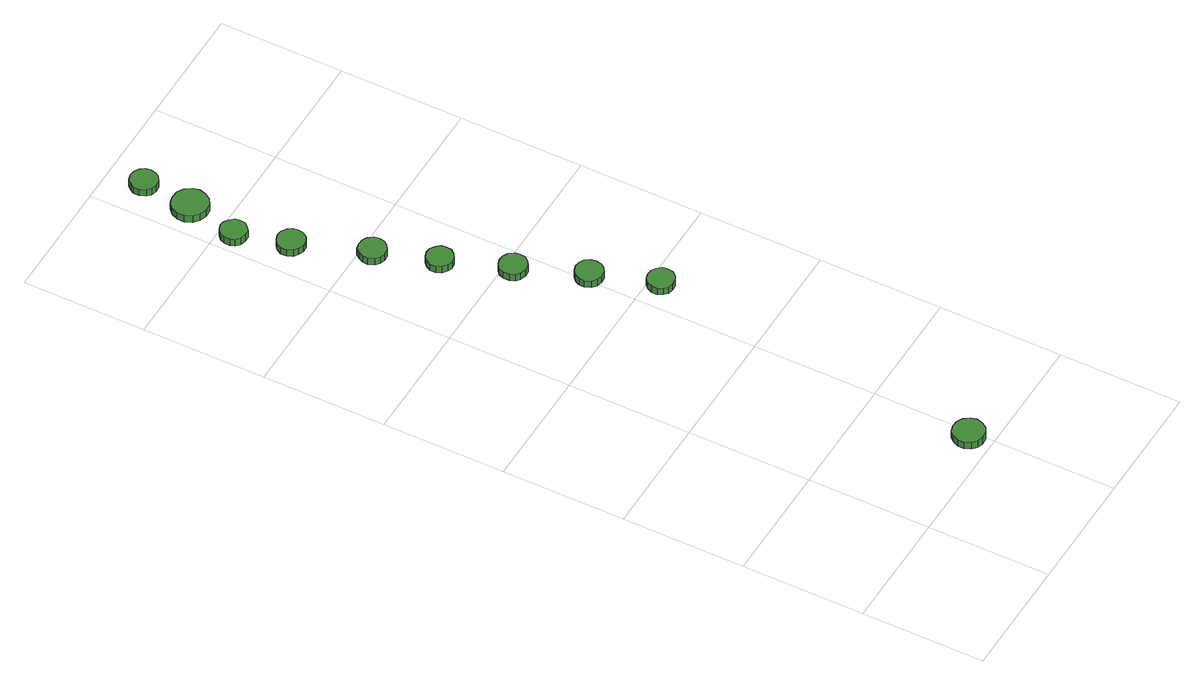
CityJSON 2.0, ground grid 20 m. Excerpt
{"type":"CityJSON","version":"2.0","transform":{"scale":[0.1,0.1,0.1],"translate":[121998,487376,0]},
"CityObjects":{
"tree1":{"type":"SolitaryVegetationObject","attributes":{"function":"something"},"geometry":[{"type":"MultiSurface","lod":"1","boundaries":[[[0,1,2,3,4,5,6,7,8,9,10,11,12,13,14]],[[15,16,17,18,19,20,21,22,23,24,25,26,27,28,29]],[[0,29,28,1]],[[1,28,27,2]],[[2,27,26,3]],[[3,26,25,4]],[[4,25,24,5]],[[5,24,23,6]],[[6,23,22,7]],[[7,22,21,8]],[[8,21,20,9]],[[9,20,19,10]],[[10,19,18,11]],[[11,18,17,12]],[[12,17,16,13]],[[13,16,15,14]],[[14,15,29,0]]]}]},
"tree2":{"type":"SolitaryVegetationObject","attributes":{"function":"something"},"geometry":[{"type":"MultiSurface","lod":"1","boundaries":[[[30,31,32,33,34,35,36,37,38,39,40,41,42,43,44]],[[45,46,47,48,49,50,51,52,53,54,55,56,57,58,59]],[[30,59,58,31]],[[31,58,57,32]],[[32,57,56,33]],[[33,56,55,34]],[[34,55,54,35]],[[35,54,53,36]],[[36,53,52,37]],[[37,52,51,38]],[[38,51,50,39]],[[39,50,49,40]],[[40,49,48,41]],[[41,48,47,42]],[[42,47,46,43]],[[43,46,45,44]],[[44,45,59,30]]]}]},
"tree3":{"type":"SolitaryVegetationObject","attributes":{"function":"something"},"geometry":[{"type":"MultiSurface","lod":"1","boundaries":[[[60,61,62,63,64,65,66,67,68,69,70,71,72,73,74]],[[75,76,77,78,79,80,81,82,83,84,85,86,87,88,89]],[[60,89,88,61]],[[61,88,87,62]],[[62,87,86,63]],[[63,86,85,64]],[[64,85,84,65]],[[65,84,83,66]],[[66,83,82,67]],[[67,82,81,68]],[[68,81,80,69]],[[69,80,79,70]],[[70,79,78,71]],[[71,78,77,72]],[[72,77,76,73]],[[73,76,75,74]],[[74,75,89,60]]]}]},
"tree4":{"type":"SolitaryVegetationObject","attributes":{"function":"something"},"geometry":[{"type":"MultiSurface","lod":"1","boundaries":[[[90,91,92,93,94,95,96,97,98,99,100,101,102,103,104]],[[105,106,107,108,109,110,111,112,113,114,115,116,117,118,119]],[[90,119,118,91]],[[91,118,117,92]],[[92,117,116,93]],[[93,116,115,94]],[[94,115,114,95]],[[95,114,113,96]],[[96,113,112,97]],[[97,112,111,98]],[[98,111,110,99]],[[99,110,109,100]],[[100,109,108,101]],[[101,108,107,102]],[[102,107,106,103]],[[103,106,105,104]],[[104,105,119,90]]]}]},
"tree5":{"type":"SolitaryVegetationObject","attributes":{"function":"something"},"geometry":[{"type":"MultiSurface","lod":"1","boundaries":[[[120,121,122,123,124,125,126,127,128,129,130,131,132,133,134]],[[135,136,137,138,139,140,141,142,143,144,145,146,147,148,149]],[[120,149,148,121]],[[121,148,147,122]],[[122,147,146,123]],[[123,146,145,124]],[[124,145,144,125]],[[125,144,143,126]],[[126,143,142,127]],[[127,142,141,128]],[[128,141,140,129]],[[129,140,139,130]],[[130,139,138,131]],[[131,138,137,132]],[[132,137,136,133]],[[133,136,135,134]],[[134,135,149,120]]]}]},
"tree6":{"type":"SolitaryVegetationObject","attributes":{"function":"something"},"geometry":[{"type":"MultiSurface","lod":"1","boundaries":[[[150,151,152,153,154,155,156,157,158,159,160,161,162,163,164]],[[165,166,167,168,169,170,171,172,173,174,175,176,177,178,179]],[[150,179,178,151]],[[151,178,177,152]],[[152,177,176,153]],[[153,176,175,154]],[[154,175,174,155]],[[155,174,173,156]],[[156,173,172,157]],[[157,172,171,158]],[[158,171,170,159]],[[159,170,169,160]],[[160,169,168,161]],[[161,168,167,162]],[[162,167,166,163]],[[163,166,165,164]],[[164,165,179,150]]]}]},
"tree7":{"type":"SolitaryVegetationObject","attributes":{"function":"something"},"geometry":[{"type":"MultiSurface","lod":"1","boundaries":[[[180,181,182,183,184,185,186,187,188,189,190,191,192,193,194]],[[195,196,197,198,199,200,201,202,203,204,205,206,207,208,209]],[[180,209,208,181]],[[181,208,207,182]],[[182,207,206,183]],[[183,206,205,184]],[[184,205,204,185]],[[185,204,203,186]],[[186,203,202,187]],[[187,202,201,188]],[[188,201,200,189]],[[189,200,199,190]],[[190,199,198,191]],[[191,198,197,192]],[[192,197,196,193]],[[193,196,195,194]],[[194,195,209,180]]]}]},
"tree8":{"type":"SolitaryVegetationObject","attributes":{"function":"something"},"geometry":[{"type":"MultiSurface","lod":"1","boundaries":[[[210,211,212,213,214,215,216,217,218,219,220,221,222,223,224]],[[225,226,227,228,229,230,231,232,233,234,235,236,237,238,239]],[[210,239,238,211]],[[211,238,237,212]],[[212,237,236,213]],[[213,236,235,214]],[[214,235,234,215]],[[215,234,233,216]],[[216,233,232,217]],[[217,232,231,218]],[[218,231,230,219]],[[219,230,229,220]],[[220,229,228,221]],[[221,228,227,222]],[[222,227,226,223]],[[223,226,225,224]],[[224,225,239,210]]]}]},
"tree9":{"type":"SolitaryVegetationObject","attributes":{"function":"something"},"geometry":[{"type":"MultiSurface","lod":"1","boundaries":[[[240,241,242,243,244,245,246,247,248,249,250,251,252,253,254]],[[255,256,257,258,259,260,261,262,263,264,265,266,267,268,269]],[[240,269,268,241]],[[241,268,267,242]],[[242,267,266,243]],[[243,266,265,244]],[[244,265,264,245]],[[245,264,263,246]],[[246,263,262,247]],[[247,262,261,248]],[[248,261,260,249]],[[249,260,259,250]],[[250,259,258,251]],[[251,258,257,252]],[[252,257,256,253]],[[253,256,255,254]],[[254,255,269,240]]]}]},
"tree10":{"type":"SolitaryVegetationObject","attributes":{"function":"something"},"geometry":[{"type":"MultiSurface","lod":"1","boundaries":[[[270,271,272,273,274,275,276,277,278,279,280,281,282,283,284]],[[285,286,287,288,289,290,291,292,293,294,295,296,297,298,299]],[[270,299,298,271]],[[271,298,297,272]],[[272,297,296,273]],[[273,296,295,274]],[[274,295,294,275]],[[275,294,293,276]],[[276,293,292,277]],[[277,292,291,278]],[[278,291,290,279]],[[279,290,289,280]],[[280,289,288,281]],[[281,288,287,282]],[[282,287,286,283]],[[283,286,285,284]],[[284,285,299,270]]]}]}
},
"vertices":[
[210,34,21],[207,44,21],[201,53,21],[192,58,21],[181,59,21],[171,56,21],[164,49,21],[159,39,21],[159,29,21],[164,19,21],[171,12,21],[181,9,21],[192,10,21],[201,15,21],[207,24,21],[207,24,8],[201,15,8],[192,10,8],[181,9,8],[171,12,8],[164,19,8],[159,29,8],[159,39,8],[164,49,8],[171,56,8],[181,59,8],[192,58,8],[201,53,8],[207,44,8],[210,34,8],
[75,1093,15],[73,1102,15],[68,1109,15],[60,1114,15],[51,1115,15],[42,1112,15],[35,1106,15],[31,1098,15],[31,1088,15],[35,1080,15],[42,1074,15],[51,1071,15],[60,1072,15],[68,1076,15],[73,1084,15],[73,1084,2],[68,1076,2],[60,1072,2],[51,1071,2],[42,1074,2],[35,1080,2],[31,1088,2],[31,1098,2],[35,1106,2],[42,1112,2],[51,1115,2],[60,1114,2],[68,1109,2],[73,1102,2],[75,1093,2],
[51,1177,15],[50,1185,15],[44,1192,15],[37,1197,15],[28,1198,15],[20,1195,15],[13,1189,15],[10,1181,15],[10,1172,15],[13,1164,15],[20,1158,15],[28,1156,15],[37,1156,15],[44,1161,15],[50,1168,15],[50,1168,2],[44,1161,2],[37,1156,2],[28,1156,2],[20,1158,2],[13,1164,2],[10,1172,2],[10,1181,2],[13,1189,2],[20,1195,2],[28,1198,2],[37,1197,2],[44,1192,2],[50,1185,2],[51,1177,2],
[119,981,13],[117,990,13],[111,998,13],[103,1002,13],[94,1003,13],[85,1001,13],[79,994,13],[75,986,13],[75,977,13],[79,968,13],[85,962,13],[94,959,13],[103,960,13],[111,965,13],[117,972,13],[117,972,0],[111,965,0],[103,960,0],[94,959,0],[85,962,0],[79,968,0],[75,977,0],[75,986,0],[79,994,0],[85,1001,0],[94,1003,0],[103,1002,0],[111,998,0],[117,990,0],[119,981,0],
[150,887,13],[149,895,13],[143,902,13],[136,907,13],[127,908,13],[119,905,13],[112,899,13],[108,891,13],[108,882,13],[112,874,13],[119,868,13],[127,865,13],[136,866,13],[143,871,13],[149,878,13],[149,878,0],[143,871,0],[136,866,0],[127,865,0],[119,868,0],[112,874,0],[108,882,0],[108,891,0],[112,899,0],[119,905,0],[127,908,0],[136,907,0],[143,902,0],[149,895,0],[150,887,0],
[189,785,13],[188,794,13],[182,802,13],[174,806,13],[165,807,13],[156,804,13],[149,798,13],[146,790,13],[146,780,13],[149,772,13],[156,766,13],[165,763,13],[174,764,13],[182,769,13],[188,776,13],[188,776,0],[182,769,0],[174,764,0],[165,763,0],[156,766,0],[149,772,0],[146,780,0],[146,790,0],[149,798,0],[156,804,0],[165,807,0],[174,806,0],[182,802,0],[188,794,0],[189,785,0],
[231,681,13],[229,690,13],[224,698,13],[216,702,13],[207,703,13],[198,700,13],[191,694,13],[187,686,13],[187,677,13],[191,668,13],[198,662,13],[207,659,13],[216,660,13],[224,665,13],[229,672,13],[229,672,0],[224,665,0],[216,660,0],[207,659,0],[198,662,0],[191,668,0],[187,677,0],[187,686,0],[191,694,0],[198,700,0],[207,703,0],[216,702,0],[224,698,0],[229,690,0],[231,681,0],
[266,581,14],[265,590,14],[259,597,14],[252,601,14],[243,602,14],[234,600,14],[228,594,14],[224,585,14],[224,576,14],[228,568,14],[234,562,14],[243,560,14],[252,561,14],[259,565,14],[265,572,14],[265,572,1],[259,565,1],[252,561,1],[243,560,1],[234,562,1],[228,568,1],[224,576,1],[224,585,1],[228,594,1],[234,600,1],[243,602,1],[252,601,1],[259,597,1],[265,590,1],[266,581,1],
[77,1259,15],[74,1270,15],[67,1280,15],[57,1286,15],[45,1287,15],[34,1284,15],[25,1276,15],[20,1265,15],[20,1253,15],[25,1242,15],[34,1234,15],[45,1230,15],[57,1231,15],[67,1237,15],[74,1247,15],[74,1247,2],[67,1237,2],[57,1231,2],[45,1230,2],[34,1234,2],[25,1242,2],[20,1253,2],[20,1265,2],[25,1276,2],[34,1284,2],[45,1287,2],[57,1286,2],[67,1280,2],[74,1270,2],[77,1259,2],
[79,1341,14],[77,1350,14],[72,1357,14],[64,1362,14],[55,1363,14],[46,1360,14],[40,1354,14],[36,1346,14],[36,1337,14],[40,1328,14],[46,1322,14],[55,1319,14],[64,1320,14],[72,1325,14],[77,1332,14],[77,1332,1],[72,1325,1],[64,1320,1],[55,1319,1],[46,1322,1],[40,1328,1],[36,1337,1],[36,1346,1],[40,1354,1],[46,1360,1],[55,1363,1],[64,1362,1],[72,1357,1],[77,1350,1],[79,1341,1]
]}
